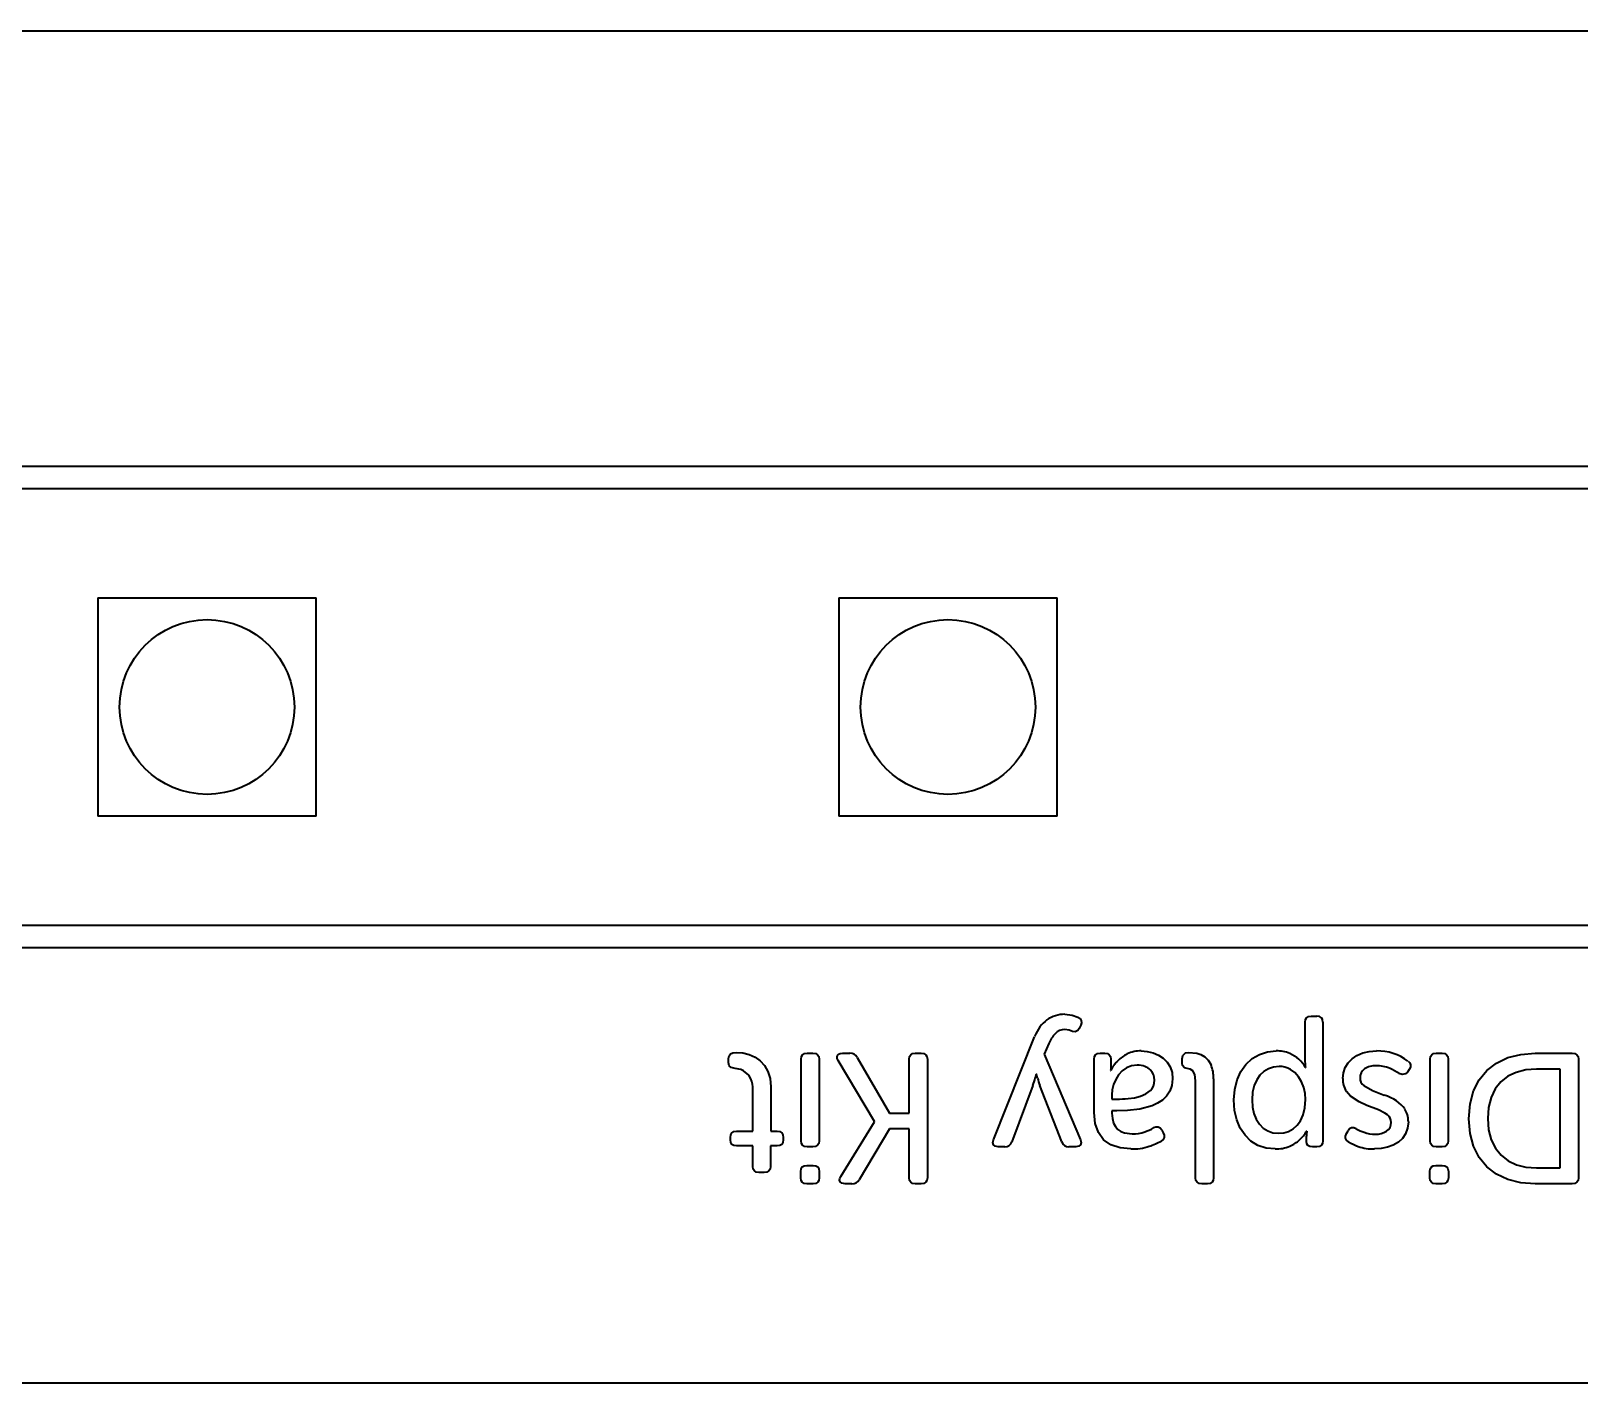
# Model space of a CAD drawing. Extents: x 218 to 1434, y 54 to 743.
# Drawn here: x 662.23 to 697.66, y 405.03 to 435.97 of the extents above; entities that cross this region are included whole.
import ezdxf

# ---------------------------------------------------------------- set-up
doc = ezdxf.new("R2010")
doc.units = 0

msp = doc.modelspace()

# ---------------------------------------------------------------- linework, layer by layer
at = {"color": 7, "lineweight": 35}
for p, q in [((452.315, 435.97), (736.685, 435.97)), ((452.315, 435.97), (736.685, 435.97)), ((705.671, 426), (457.315, 426)), ((457.815, 425.5), (705.171, 425.5)), ((705.171, 415.5), (457.815, 415.5)), ((457.315, 415), (705.671, 415)), ((736.685, 405.03), (452.315, 405.03)), ((736.685, 405.03), (452.315, 405.03))]:
    msp.add_line(p, q, dxfattribs=at)
at = {"color": 7, "lineweight": 35, "ltscale": 0.125}
for p, q in [((663.763, 423), (668.763, 423)), ((663.763, 423), (663.763, 418)), ((668.763, 418), (668.763, 423)), ((680.717, 423), (685.717, 423)), ((680.717, 423), (680.717, 418)), ((685.717, 418), (685.717, 423)), ((668.763, 418), (663.763, 418)), ((685.717, 418), (680.717, 418))]:
    msp.add_line(p, q, dxfattribs=at)
at = {"color": 7, "lineweight": 35, "ltscale": 0.003281}
for p, q in [((691.525, 413.426), (691.656, 413.426)), ((679.997, 412.578), (680.128, 412.578)), ((694.39, 412.578), (694.522, 412.578)), ((680.128, 410.437), (679.997, 410.437)), ((694.522, 410.437), (694.39, 410.437))]:
    msp.add_line(p, q, dxfattribs=at)
at = {"color": 7, "lineweight": 35, "ltscale": 0.001996}
msp.add_line((686.254, 413.218), (686.22, 413.146), dxfattribs=at)
at = {"color": 7, "lineweight": 35, "ltscale": 0.021272}
for p, q in [((691.389, 412.436), (691.389, 413.286)), ((696.651, 412.578), (697.502, 412.578)), ((697.502, 409.59), (696.651, 409.59))]:
    msp.add_line(p, q, dxfattribs=at)
at = {"color": 7, "lineweight": 35, "ltscale": 0.067751}
msp.add_line((691.796, 413.286), (691.796, 410.576), dxfattribs=at)
at = {"color": 7, "lineweight": 35, "ltscale": 0.063509}
msp.add_line((684.255, 410.598), (685.2, 412.956), dxfattribs=at)
at = {"color": 7, "lineweight": 35, "ltscale": 0.006685}
msp.add_line((685.526, 412.799), (685.42, 412.553), dxfattribs=at)
at = {"color": 7, "lineweight": 35, "ltscale": 0.002222}
msp.add_line((678.197, 412.366), (678.197, 412.455), dxfattribs=at)
at = {"color": 7, "lineweight": 35, "ltscale": 0.046558}
for p, q in [((679.857, 410.576), (679.857, 412.439)), ((680.268, 412.439), (680.268, 410.576)), ((694.251, 410.576), (694.251, 412.439)), ((694.661, 412.439), (694.661, 410.576))]:
    msp.add_line(p, q, dxfattribs=at)
at = {"color": 7, "lineweight": 35, "ltscale": 0.040621}
msp.add_line((681.538, 411.016), (680.708, 412.413), dxfattribs=at)
at = {"color": 7, "lineweight": 35, "ltscale": 0.00434}
msp.add_line((680.801, 412.578), (680.975, 412.578), dxfattribs=at)
at = {"color": 7, "lineweight": 35, "ltscale": 0.036841}
msp.add_line((681.14, 412.481), (681.881, 411.207), dxfattribs=at)
at = {"color": 7, "lineweight": 35, "ltscale": 0.030788}
msp.add_line((682.329, 411.207), (682.329, 412.439), dxfattribs=at)
at = {"color": 7, "lineweight": 35, "ltscale": 0.003395}
for p, q in [((682.469, 412.578), (682.605, 412.578)), ((682.605, 409.59), (682.469, 409.59))]:
    msp.add_line(p, q, dxfattribs=at)
at = {"color": 7, "lineweight": 35, "ltscale": 0.067734}
msp.add_line((682.745, 412.439), (682.745, 409.729), dxfattribs=at)
at = {"color": 7, "lineweight": 35, "ltscale": 0.053114}
msp.add_line((685.42, 412.553), (686.25, 410.598), dxfattribs=at)
at = {"color": 7, "lineweight": 35, "ltscale": 0.030365}
msp.add_line((686.559, 411.224), (686.559, 412.438), dxfattribs=at)
at = {"color": 7, "lineweight": 35, "ltscale": 0.002646}
msp.add_line((686.699, 412.578), (686.805, 412.578), dxfattribs=at)
at = {"color": 7, "lineweight": 35, "ltscale": 0.003166}
msp.add_line((686.944, 412.438), (686.944, 412.312), dxfattribs=at)
at = {"color": 7, "lineweight": 35, "ltscale": 0.00254}
msp.add_line((688.578, 412.349), (688.578, 412.451), dxfattribs=at)
at = {"color": 7, "lineweight": 35, "ltscale": 0.067725}
msp.add_line((697.642, 412.438), (697.642, 409.729), dxfattribs=at)
at = {"color": 7, "lineweight": 35, "ltscale": 0.002184}
msp.add_line((685.234, 412.096), (685.213, 412.011), dxfattribs=at)
at = {"color": 7, "lineweight": 35, "ltscale": 0.000202942}
for p, q in [((685.242, 412.096), (685.234, 412.096)), ((691.427, 410.797), (691.419, 410.797))]:
    msp.add_line(p, q, dxfattribs=at)
at = {"color": 7, "lineweight": 35, "ltscale": 0.002311}
msp.add_line((685.268, 412.007), (685.242, 412.096), dxfattribs=at)
at = {"color": 7, "lineweight": 35, "ltscale": 0.000201416}
msp.add_line((686.932, 412.18), (686.94, 412.18), dxfattribs=at)
at = {"color": 7, "lineweight": 35, "ltscale": 0.056603}
msp.add_line((689.293, 411.993), (689.293, 409.729), dxfattribs=at)
at = {"color": 7, "lineweight": 35, "ltscale": 0.000210571}
msp.add_line((691.394, 412.249), (691.402, 412.249), dxfattribs=at)
at = {"color": 7, "lineweight": 35, "ltscale": 0.001821}
msp.add_line((693.772, 412.206), (693.73, 412.147), dxfattribs=at)
at = {"color": 7, "lineweight": 35, "ltscale": 0.013652}
for p, q in [((697.227, 412.214), (696.681, 412.214)), ((696.681, 409.954), (697.227, 409.954))]:
    msp.add_line(p, q, dxfattribs=at)
at = {"color": 7, "lineweight": 35, "ltscale": 0.056516}
msp.add_line((697.227, 409.954), (697.227, 412.214), dxfattribs=at)
at = {"color": 7, "lineweight": 35, "ltscale": 0.023813}
msp.add_line((678.752, 410.792), (678.752, 411.744), dxfattribs=at)
at = {"color": 7, "lineweight": 35, "ltscale": 0.0254}
msp.add_line((679.162, 411.808), (679.163, 410.792), dxfattribs=at)
at = {"color": 7, "lineweight": 35, "ltscale": 0.034497}
msp.add_line((685.162, 411.842), (684.675, 410.551), dxfattribs=at)
at = {"color": 7, "lineweight": 35, "ltscale": 0.034649}
msp.add_line((685.822, 410.547), (685.318, 411.838), dxfattribs=at)
at = {"color": 7, "lineweight": 35, "ltscale": 0.002328}
msp.add_line((686.965, 411.622), (686.965, 411.529), dxfattribs=at)
at = {"color": 7, "lineweight": 35, "ltscale": 0.055351}
msp.add_line((688.883, 409.729), (688.883, 411.943), dxfattribs=at)
at = {"color": 7, "lineweight": 35, "ltscale": 0.002753}
msp.add_line((686.965, 411.529), (687.076, 411.529), dxfattribs=at)
at = {"color": 7, "lineweight": 35, "ltscale": 0.002762}
msp.add_line((687.079, 411.258), (686.969, 411.258), dxfattribs=at)
at = {"color": 7, "lineweight": 35, "ltscale": 0.001376}
for p, q in [((686.969, 411.258), (686.969, 411.203)), ((678.24, 410.597), (678.24, 410.652)), ((679.447, 410.652), (679.447, 410.597))]:
    msp.add_line(p, q, dxfattribs=at)
at = {"color": 7, "lineweight": 35, "ltscale": 0.03674}
msp.add_line((680.763, 409.759), (681.538, 411.008), dxfattribs=at)
at = {"color": 7, "lineweight": 35, "ltscale": 0.000212097}
msp.add_line((681.538, 411.008), (681.538, 411.016), dxfattribs=at)
at = {"color": 7, "lineweight": 35, "ltscale": 0.011218}
for p, q in [((681.881, 411.207), (682.329, 411.207)), ((682.329, 410.847), (681.881, 410.847))]:
    msp.add_line(p, q, dxfattribs=at)
at = {"color": 7, "lineweight": 35, "ltscale": 0.009419}
msp.add_line((678.375, 410.792), (678.752, 410.792), dxfattribs=at)
at = {"color": 7, "lineweight": 35, "ltscale": 0.003705}
msp.add_line((679.163, 410.792), (679.311, 410.792), dxfattribs=at)
at = {"color": 7, "lineweight": 35, "ltscale": 0.033937}
msp.add_line((681.881, 410.847), (681.182, 409.683), dxfattribs=at)
at = {"color": 7, "lineweight": 35, "ltscale": 0.02794}
msp.add_line((682.329, 409.729), (682.329, 410.847), dxfattribs=at)
at = {"color": 7, "lineweight": 35, "ltscale": 0.001706}
msp.add_line((688.109, 410.817), (688.142, 410.758), dxfattribs=at)
at = {"color": 7, "lineweight": 35, "ltscale": 0.003175}
msp.add_line((691.419, 410.555), (691.419, 410.682), dxfattribs=at)
at = {"color": 7, "lineweight": 35, "ltscale": 0.001851}
msp.add_line((692.337, 410.738), (692.375, 410.801), dxfattribs=at)
at = {"color": 7, "lineweight": 35, "ltscale": 0.009312}
msp.add_line((678.752, 410.457), (678.379, 410.457), dxfattribs=at)
at = {"color": 7, "lineweight": 35, "ltscale": 0.011748}
for p, q in [((678.752, 409.988), (678.752, 410.457)), ((679.154, 410.457), (679.154, 409.988))]:
    msp.add_line(p, q, dxfattribs=at)
at = {"color": 7, "lineweight": 35, "ltscale": 0.003818}
msp.add_line((679.307, 410.457), (679.154, 410.457), dxfattribs=at)
at = {"color": 7, "lineweight": 35, "ltscale": 0.00381}
msp.add_line((684.518, 410.437), (684.366, 410.437), dxfattribs=at)
at = {"color": 7, "lineweight": 35, "ltscale": 0.004128}
msp.add_line((686.144, 410.437), (685.979, 410.437), dxfattribs=at)
at = {"color": 7, "lineweight": 35, "ltscale": 0.002434}
msp.add_line((691.656, 410.437), (691.559, 410.437), dxfattribs=at)
at = {"color": 7, "lineweight": 35, "ltscale": 0.003078}
msp.add_line((679.015, 409.848), (678.891, 409.848), dxfattribs=at)
at = {"color": 7, "lineweight": 35, "ltscale": 0.003493}
for p, q in [((679.849, 409.729), (679.849, 409.869)), ((680.272, 409.869), (680.272, 409.729)), ((694.242, 409.729), (694.242, 409.869)), ((694.666, 409.869), (694.666, 409.729))]:
    msp.add_line(p, q, dxfattribs=at)
at = {"color": 7, "lineweight": 35, "ltscale": 0.0036}
for p, q in [((679.989, 410.009), (680.133, 410.009)), ((680.133, 409.59), (679.989, 409.59))]:
    msp.add_line(p, q, dxfattribs=at)
at = {"color": 7, "lineweight": 35, "ltscale": 0.003598}
for p, q in [((694.382, 410.009), (694.526, 410.009)), ((694.526, 409.59), (694.382, 409.59))]:
    msp.add_line(p, q, dxfattribs=at)
at = {"color": 7, "lineweight": 35, "ltscale": 0.003917}
msp.add_line((681.017, 409.59), (680.861, 409.59), dxfattribs=at)
at = {"color": 7, "lineweight": 35, "ltscale": 0.003282}
msp.add_line((689.154, 409.59), (689.023, 409.59), dxfattribs=at)
at = {"color": 7, "lineweight": 35}
for points in [[(685.894, 413.468), (686.062, 413.445), (686.191, 413.4)], [(686.191, 413.4), (686.238, 413.369), (686.265, 413.324), (686.269, 413.273), (686.254, 413.218)], [(691.389, 413.286), (691.398, 413.348), (691.423, 413.391), (691.466, 413.417), (691.525, 413.426)], [(686.063, 413.074), (685.989, 413.104), (685.894, 413.121)], [(686.22, 413.146), (686.19, 413.098), (686.124, 413.068), (686.063, 413.074)], [(678.197, 412.455), (678.208, 412.516), (678.24, 412.56), (678.292, 412.586), (678.367, 412.595)], [(678.345, 412.227), (678.256, 412.247), (678.211, 412.289), (678.197, 412.366)], [(678.367, 412.595), (678.523, 412.583), (678.671, 412.548), (678.806, 412.489), (678.923, 412.404), (679.021, 412.295), (679.096, 412.159), (679.146, 411.997), (679.162, 411.808)], [(679.857, 412.439), (679.866, 412.5), (679.892, 412.544), (679.936, 412.57), (679.997, 412.578)], [(680.128, 412.578), (680.19, 412.57), (680.233, 412.543), (680.259, 412.5), (680.268, 412.439)], [(680.708, 412.413), (680.685, 412.458), (680.679, 412.498), (680.689, 412.532), (680.713, 412.557), (680.751, 412.573), (680.801, 412.578)], [(682.329, 412.439), (682.338, 412.5), (682.364, 412.544), (682.408, 412.57), (682.469, 412.578)], [(682.605, 412.578), (682.666, 412.57), (682.71, 412.543), (682.736, 412.5), (682.745, 412.439)], [(686.559, 412.438), (686.568, 412.5), (686.594, 412.543), (686.638, 412.569), (686.699, 412.578)], [(686.805, 412.578), (686.866, 412.569), (686.909, 412.543), (686.936, 412.499), (686.944, 412.438)], [(686.944, 412.312), (686.94, 412.214), (686.932, 412.18)], [(687.639, 412.629), (687.776, 412.618), (687.91, 412.587), (688.032, 412.534), (688.14, 412.462), (688.23, 412.371), (688.299, 412.263), (688.343, 412.138), (688.358, 411.994)], [(688.578, 412.451), (688.592, 412.529), (688.654, 412.586), (688.722, 412.595)], [(688.688, 412.227), (688.632, 412.246), (688.586, 412.299), (688.578, 412.349)], [(688.722, 412.595), (688.908, 412.576), (689.005, 412.546), (689.094, 412.495), (689.172, 412.42), (689.236, 412.315)], [(689.76, 411.508), (689.778, 411.75), (689.832, 411.97), (689.918, 412.161), (690.035, 412.323), (690.178, 412.453), (690.344, 412.549), (690.529, 412.61), (690.729, 412.63)], [(691.402, 412.249), (691.398, 412.299), (691.389, 412.436)], [(692.252, 411.999), (692.266, 412.13), (692.307, 412.251), (692.373, 412.36), (692.464, 412.452), (692.575, 412.527), (692.707, 412.583), (692.856, 412.618), (693.022, 412.63)], [(693.743, 412.397), (693.785, 412.358), (693.802, 412.312), (693.797, 412.26), (693.772, 412.206)], [(694.251, 412.439), (694.259, 412.5), (694.286, 412.544), (694.329, 412.57), (694.39, 412.578)], [(694.522, 412.578), (694.583, 412.57), (694.627, 412.543), (694.653, 412.5), (694.661, 412.439)], [(695.135, 411.079), (695.163, 411.416), (695.243, 411.715), (695.374, 411.971), (695.55, 412.184), (695.77, 412.353), (696.028, 412.476), (696.323, 412.552), (696.651, 412.578)], [(697.502, 412.578), (697.563, 412.569), (697.607, 412.543), (697.633, 412.499), (697.642, 412.438)], [(678.709, 411.99), (678.662, 412.072), (678.542, 412.177), (678.474, 412.204), (678.345, 412.227)], [(687.545, 412.304), (687.417, 412.288), (687.302, 412.242), (687.203, 412.172), (687.12, 412.081), (687.054, 411.976), (687.006, 411.861), (686.976, 411.741), (686.965, 411.622)], [(688.358, 411.994), (688.342, 411.84), (688.294, 411.708), (688.22, 411.598), (688.125, 411.507), (688.012, 411.434), (687.886, 411.376), (687.609, 411.3), (687.327, 411.266), (687.079, 411.258)], [(688.883, 411.943), (688.866, 412.087), (688.819, 412.172), (688.755, 412.212), (688.688, 412.227)], [(690.792, 412.274), (690.669, 412.261), (690.553, 412.223), (690.448, 412.161), (690.356, 412.075), (690.281, 411.966), (690.223, 411.836), (690.186, 411.684), (690.174, 411.512)], [(691.397, 411.516), (691.388, 411.658), (691.357, 411.796), (691.308, 411.923), (691.241, 412.037), (691.156, 412.133), (691.053, 412.208)], [(693.73, 412.147), (693.687, 412.105), (693.611, 412.089), (693.535, 412.117)], [(696.681, 412.214), (696.439, 412.196), (696.221, 412.14), (696.031, 412.049), (695.87, 411.922), (695.741, 411.761), (695.645, 411.567), (695.587, 411.339), (695.567, 411.08)], [(687.338, 411.539), (687.483, 411.558), (687.622, 411.592), (687.747, 411.646), (687.85, 411.721)], [(692.804, 411.385), (692.623, 411.463), (692.427, 411.595), (692.334, 411.701)], [(692.729, 411.838), (692.934, 411.722), (693.199, 411.62)], [(690.7, 410.386), (690.494, 410.407), (690.31, 410.469), (690.15, 410.567), (690.014, 410.699), (689.905, 410.862), (689.826, 411.053), (689.776, 411.269), (689.76, 411.508)], [(690.174, 411.512), (690.185, 411.346), (690.219, 411.196), (690.272, 411.065), (690.343, 410.955), (690.432, 410.866), (690.536, 410.801), (690.653, 410.759), (690.779, 410.745)], [(690.779, 410.745), (690.899, 410.756), (691.012, 410.79), (691.116, 410.847), (691.209, 410.928), (691.287, 411.034), (691.347, 411.167), (691.385, 411.327), (691.397, 411.516)], [(693.274, 411.167), (693.215, 411.209), (693.069, 411.284), (692.804, 411.385)], [(687.402, 410.386), (687.154, 410.409), (686.945, 410.481), (686.779, 410.599), (686.658, 410.763), (686.583, 410.972), (686.559, 411.224)], [(686.969, 411.203), (686.978, 411.082), (687.005, 410.98), (687.048, 410.898), (687.105, 410.834), (687.173, 410.787), (687.253, 410.756), (687.435, 410.733)], [(693.751, 411.004), (693.735, 410.861), (693.689, 410.735), (693.617, 410.629), (693.522, 410.543), (693.407, 410.475), (693.275, 410.427), (693.129, 410.396), (692.976, 410.386)], [(696.651, 409.59), (696.324, 409.615), (696.028, 409.689), (695.77, 409.811), (695.55, 409.979), (695.374, 410.191), (695.243, 410.447), (695.163, 410.743), (695.135, 411.079)], [(695.567, 411.08), (695.587, 410.821), (695.647, 410.595), (695.744, 410.402), (695.874, 410.242), (696.035, 410.116), (696.225, 410.026), (696.442, 409.972), (696.681, 409.954)], [(678.24, 410.652), (678.248, 410.713), (678.273, 410.757), (678.316, 410.783), (678.375, 410.792)], [(678.379, 410.457), (678.318, 410.466), (678.274, 410.492), (678.248, 410.536), (678.24, 410.597)], [(679.447, 410.597), (679.438, 410.536), (679.412, 410.492), (679.368, 410.466), (679.307, 410.457)], [(679.311, 410.792), (679.371, 410.783), (679.413, 410.757), (679.438, 410.713), (679.447, 410.652)], [(679.997, 410.437), (679.936, 410.445), (679.892, 410.472), (679.866, 410.515), (679.857, 410.576)], [(680.268, 410.576), (680.259, 410.515), (680.233, 410.471), (680.189, 410.445), (680.128, 410.437)], [(684.366, 410.437), (684.3, 410.448), (684.258, 410.481), (684.241, 410.533), (684.255, 410.598)], [(686.25, 410.598), (686.267, 410.532), (686.252, 410.481), (686.209, 410.448), (686.144, 410.437)], [(688.142, 410.758), (688.165, 410.699), (688.165, 410.647), (688.142, 410.603), (688.096, 410.568)], [(691.559, 410.437), (691.498, 410.444), (691.454, 410.466), (691.428, 410.503), (691.419, 410.555)], [(691.796, 410.576), (691.787, 410.515), (691.761, 410.471), (691.717, 410.445), (691.656, 410.437)], [(692.383, 410.551), (692.336, 410.586), (692.313, 410.63), (692.314, 410.681), (692.337, 410.738)], [(694.39, 410.437), (694.329, 410.445), (694.286, 410.472), (694.259, 410.515), (694.251, 410.576)], [(694.661, 410.576), (694.653, 410.515), (694.626, 410.471), (694.583, 410.445), (694.522, 410.437)], [(678.891, 409.848), (678.83, 409.857), (678.787, 409.883), (678.76, 409.926), (678.752, 409.988)], [(679.154, 409.988), (679.146, 409.926), (679.119, 409.883), (679.076, 409.857), (679.015, 409.848)], [(679.849, 409.869), (679.858, 409.93), (679.884, 409.974), (679.927, 410), (679.989, 410.009)], [(680.133, 410.009), (680.194, 410), (680.237, 409.974), (680.263, 409.93), (680.272, 409.869)], [(694.242, 409.869), (694.251, 409.93), (694.277, 409.974), (694.321, 410), (694.382, 410.009)], [(694.526, 410.009), (694.587, 410), (694.631, 409.974), (694.657, 409.93), (694.666, 409.869)], [(679.989, 409.59), (679.927, 409.598), (679.884, 409.625), (679.858, 409.668), (679.849, 409.729)], [(680.272, 409.729), (680.263, 409.668), (680.237, 409.625), (680.194, 409.598), (680.133, 409.59)], [(680.861, 409.59), (680.79, 409.602), (680.748, 409.638), (680.738, 409.673), (680.743, 409.714), (680.763, 409.759)], [(682.469, 409.59), (682.408, 409.598), (682.364, 409.625), (682.338, 409.668), (682.329, 409.729)], [(682.745, 409.729), (682.736, 409.668), (682.71, 409.625), (682.666, 409.598), (682.605, 409.59)], [(689.023, 409.59), (688.961, 409.598), (688.918, 409.625), (688.892, 409.668), (688.883, 409.729)], [(689.293, 409.729), (689.285, 409.668), (689.259, 409.625), (689.215, 409.598), (689.154, 409.59)], [(694.382, 409.59), (694.321, 409.598), (694.277, 409.625), (694.251, 409.668), (694.242, 409.729)], [(694.666, 409.729), (694.657, 409.668), (694.631, 409.625), (694.587, 409.598), (694.526, 409.59)], [(697.642, 409.729), (697.633, 409.668), (697.607, 409.625), (697.563, 409.598), (697.502, 409.59)]]:
    msp.add_lwpolyline(points, dxfattribs=at)
for centre in [(666.263, 420.5), (683.217, 420.5)]:
    msp.add_circle(centre, 2, dxfattribs=at)
for centre, radius, start, end in [((685.887, 412.765), 0.703, 89.3969, 125.2205), ((686.163, 412.549), 0.685, 136.1083, 158.5556), ((685.891, 412.822), 0.299, 89.3579, 137.6745), ((680.981, 412.401), 0.177, 26.7514, 92.0945), ((687.708, 411.8), 0.857, 135.1056, 153.6505), ((687.722, 411.762), 0.894, 116.9549, 134.0251), ((687.615, 411.945), 0.684, 88.0022, 115.8615), ((688.535, 412.029), 0.757, 357.2806, 22.203), ((690.756, 411.902), 0.727, 66.9253, 92.0761), ((690.7, 411.808), 0.835, 49.1567, 65.9337), ((690.853, 411.981), 0.604, 26.4084, 49.4316), ((693.037, 411.444), 1.186, 53.475, 90.7222), ((678.147, 411.771), 0.604, 357.5195, 21.3197), ((684.1, 412.253), 1.139, 338.871, 347.7574), ((687.102, 412.477), 1.894, 194.3563, 199.6949), ((687.603, 411.954), 0.341, 1.1919, 45.1072), ((690.804, 411.766), 0.507, 60.6666, 91.3532), ((692.761, 411.976), 0.509, 177.3839, 212.8338), ((692.849, 412.001), 0.202, 178.3101, 233.61), ((692.89, 412.02), 0.243, 125.7618, 182.8866), ((692.988, 411.857), 0.434, 87.0866, 123.7147), ((693.036, 411.558), 0.732, 66.1716, 92.044), ((692.463, 410.376), 2.045, 58.3932, 64.8623), ((687.062, 415.162), 3.633, 270.2188, 274.3589), ((693.131, 410.982), 0.225, 302.8516, 3.5241), ((693.148, 411.001), 0.209, 358.5059, 52.6371), ((684.528, 410.588), 0.151, 266.2906, 346.0649), ((685.967, 410.587), 0.15, 195.2676, 274.4778), ((687.45, 411.548), 0.815, 268.9624, 289.4185), ((687.282, 412.023), 1.319, 289.4321, 298.8417), ((687.21, 412.246), 1.898, 288.8365, 297.8299), ((690.663, 411.292), 0.921, 294.155, 310.6151), ((690.849, 411.075), 0.635, 310.6579, 333.9809), ((692.38, 410.665), 0.961, 172.1131, 178.9662), ((693.198, 411.987), 1.651, 240.4076, 248.9625), ((693.267, 412.165), 1.495, 241.8028, 249.214), ((692.976, 411.433), 0.707, 250.215, 271.7051), ((693.015, 411.185), 0.46, 267.7489, 301.2228), ((687.433, 411.63), 1.244, 268.566, 288.2642), ((690.728, 411.178), 0.791, 267.9617, 293.2899), ((692.94, 411.384), 0.998, 250.3588, 272.0243), ((681.029, 409.763), 0.173, 266.0399, 332.3681)]:
    msp.add_arc(centre, radius, start, end, dxfattribs=at)
for centre, major_axis, ratio, start_param, end_param in [((682.415, 404.045), (-9.346, -9.346), 0.086612, 3.055196, 3.227988), ((703.719, 386.089), (18.226, -27.258), 0.141346, 3.144486, 3.241073), ((644.755, 366.033), (-43.073, -46.179), 0.067744, 3.136375, 3.204696), ((683.099, 415.055), (4.79, -3.289), 0.219505, 6.237017, 6.433556), ((689.493, 409.327), (4.238, 1.865), 0.361914, 0.074879, 0.370733), ((613.263, 347.151), (80.393, 64.166), 0.060819, 6.234617, 6.279857), ((685.003, 401.584), (-3.029, -9.299), 0.105859, 3.051892, 3.242433), ((701.972, 387.854), (9.536, -23.008), 0.063578, 3.072249, 3.192048)]:
    msp.add_ellipse(centre, major_axis=major_axis, ratio=ratio, start_param=start_param, end_param=end_param, dxfattribs=at)

doc.saveas('drawing.dxf')
